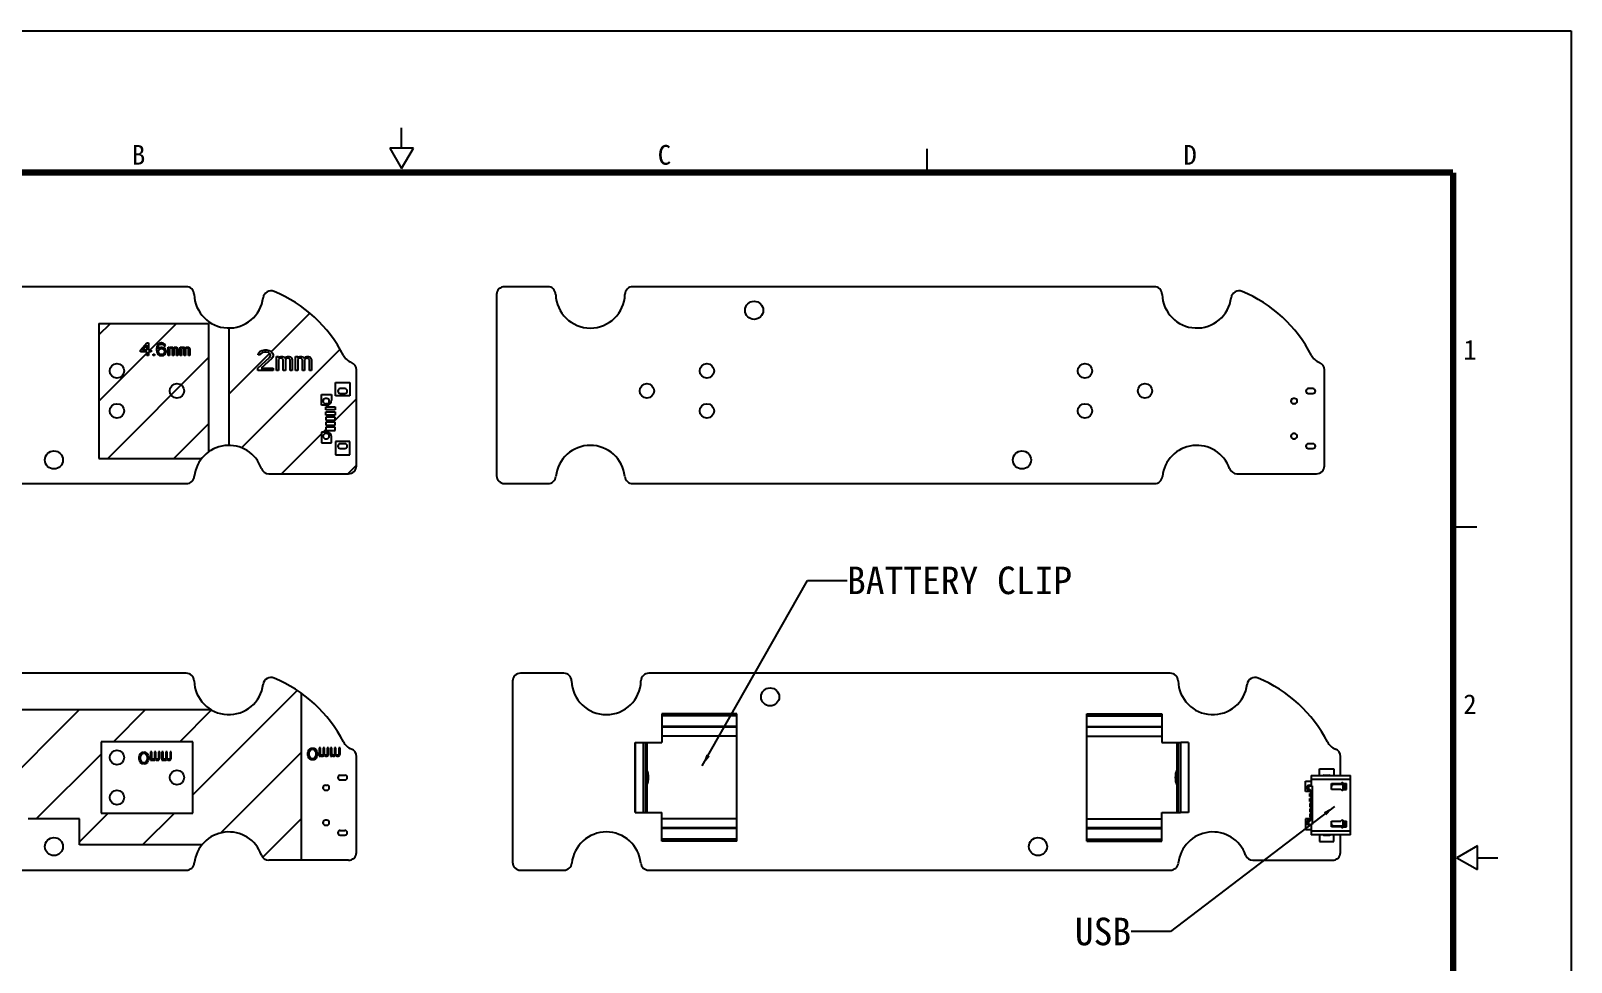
# Model space of a CAD drawing. Header units: millimetres. Extents: x 0 to 297, y 0 to 210.
# Drawn here: x 101.4 to 297, y 91.7 to 210 of the extents above; entities that cross this region are included whole.
import ezdxf

# ---------------------------------------------------------------- set-up
doc = ezdxf.new("R2010")
doc.units = ezdxf.units.MM
doc.header["$LTSCALE"] = 16.335
doc.layers.get('0').update_dxf_attribs({"linetype": 'CONTINUOUS'})
doc.dimstyles.get("Standard").update_dxf_attribs({"dimtxt": 3.5, "dimasz": 1.5, "dimexe": 1, "dimexo": 1, "dimtad": 1, "dimdsep": 46, "dimtxsty": 'STANDARD', "dimblk": '_FILLED', "dimblk1": '_FILLED', "dimblk2": '_FILLED', "dimcen": 0.09, "dimadec": 0, "dimazin": 0, "dimtol": 1, "dimtp": 0.01, "dimtm": 0.01, "dimtfac": 1, "dimtofl": 0, "dimtmove": 0, "dimatfit": 3, "dimldrblk": '_FILLED', "dimfxl": 1, "dimtolj": 1, "dimarcsym": 0})

# ---------------------------------------------------------------- blocks, each defined once
blk = doc.blocks.new('_FILLED')
at = {"color": 0, "linetype": 'ByBlock'}
blk.add_solid([(0, 0), (-1, 0.17), (-1, -0.17)], dxfattribs=at)

msp = doc.modelspace()

# ---------------------------------------------------------------- linework, layer by layer
at = {"color": 9, "linetype": 'Continuous'}
for p, q in [((0, 210), (297, 210)), ((297, 210), (297, 0))]:
    msp.add_line(p, q, dxfattribs=at)
at = {"color": 7, "linetype": 'Continuous'}
for p, q in [((148.5, 195.1), (148.5, 197.7)), ((147, 195.1), (148.5, 192.5)), ((150, 195.1), (147, 195.1)), ((148.5, 192.5), (150, 195.1)), ((215.25, 192), (215.25, 195)), ((121.17, 177.51), (54.97, 177.51)), ((160.57, 176.51), (160.57, 153.51)), ((167.07, 177.51), (161.57, 177.51)), ((244.07, 177.51), (177.87, 177.51)), ((131.97, 169.25), (136.85, 174.14)), ((110.09, 171.39), (111.55, 172.85)), ((110.09, 172.85), (124, 172.85)), ((110.09, 172.85), (110.09, 155.7)), ((116.54, 169.44), (119.95, 172.85)), ((124, 172.85), (124, 156.52)), ((126.57, 172.26), (126.57, 157.36)), ((115.38, 169.44), (116.18, 170.36)), ((116.18, 170.36), (116.38, 170.36)), ((116.38, 170.36), (116.38, 169.44)), ((117.61, 170.22), (117.51, 170.09)), ((117.78, 170.33), (117.61, 170.22)), ((117.71, 170.09), (117.81, 170.16)), ((117.95, 170.36), (117.78, 170.33)), ((117.81, 170.16), (117.91, 170.19)), ((117.91, 170.19), (118.11, 170.19)), ((118.08, 170.36), (117.95, 170.36)), ((118.25, 170.33), (118.08, 170.36)), ((118.11, 170.19), (118.21, 170.16)), ((118.21, 170.16), (118.31, 170.09)), ((118.41, 170.22), (118.25, 170.33)), ((118.51, 170.09), (118.41, 170.22)), ((110.09, 162.99), (116.18, 169.08)), ((111.2, 155.7), (124, 168.5)), ((115.38, 169.24), (115.38, 169.44)), ((116.18, 169.24), (115.38, 169.24)), ((115.61, 169.44), (116.18, 170.09)), ((116.18, 169.44), (115.61, 169.44)), ((116.18, 170.09), (116.18, 169.44)), ((116.18, 168.76), (116.18, 169.24)), ((116.38, 168.76), (116.18, 168.76)), ((116.38, 169.44), (116.71, 169.44)), ((116.71, 169.24), (116.38, 169.24)), ((116.38, 169.24), (116.38, 168.76)), ((116.71, 169.44), (116.71, 169.24)), ((116.98, 168.93), (117.15, 168.93)), ((116.98, 168.76), (116.98, 168.93)), ((117.15, 168.76), (116.98, 168.76)), ((117.15, 168.93), (117.15, 168.76)), ((117.45, 169.92), (117.41, 169.68)), ((117.41, 169.68), (117.41, 169.44)), ((117.41, 169.44), (117.45, 169.2)), ((117.51, 170.09), (117.45, 169.92)), ((117.45, 169.2), (117.51, 169.03)), ((117.51, 169.03), (117.61, 168.9)), ((117.58, 169.68), (117.61, 169.88)), ((117.78, 169.75), (117.58, 169.61)), ((117.58, 169.61), (117.58, 169.68)), ((117.61, 169.88), (117.65, 169.99)), ((117.65, 169.44), (117.61, 169.34)), ((117.61, 169.34), (117.61, 169.24)), ((117.61, 169.24), (117.65, 169.13)), ((117.61, 168.9), (117.78, 168.79)), ((117.65, 169.99), (117.71, 170.09)), ((117.71, 169.51), (117.65, 169.44)), ((117.65, 169.13), (117.71, 169.03)), ((117.81, 169.58), (117.71, 169.51)), ((117.71, 169.03), (117.81, 168.96)), ((117.95, 169.78), (117.78, 169.75)), ((117.78, 168.79), (117.95, 168.76)), ((117.91, 169.61), (117.81, 169.58)), ((117.81, 168.96), (117.91, 168.93)), ((118.15, 169.61), (117.91, 169.61)), ((117.91, 168.93), (118.15, 168.93)), ((118.11, 169.78), (117.95, 169.78)), ((117.95, 168.76), (118.11, 168.76)), ((118.28, 169.75), (118.11, 169.78)), ((118.11, 168.76), (118.28, 168.79)), ((118.25, 169.58), (118.15, 169.61)), ((118.15, 168.93), (118.25, 168.96)), ((118.35, 169.51), (118.25, 169.58)), ((118.25, 168.96), (118.35, 169.03)), ((118.45, 169.64), (118.28, 169.75)), ((118.28, 168.79), (118.45, 168.9)), ((118.31, 170.09), (118.38, 169.99)), ((118.41, 169.44), (118.35, 169.51)), ((118.35, 169.03), (118.41, 169.13)), ((118.38, 169.99), (118.55, 169.99)), ((118.45, 169.34), (118.41, 169.44)), ((118.41, 169.13), (118.45, 169.24)), ((118.55, 169.54), (118.45, 169.64)), ((118.45, 169.24), (118.45, 169.34)), ((118.45, 168.9), (118.55, 169.03)), ((118.55, 169.99), (118.51, 170.09)), ((118.61, 169.37), (118.55, 169.54)), ((118.55, 169.03), (118.61, 169.2)), ((118.61, 169.2), (118.61, 169.37)), ((118.88, 169.85), (119.05, 169.85)), ((118.88, 168.76), (118.88, 169.85)), ((119.05, 168.76), (118.88, 168.76)), ((119.05, 169.85), (119.05, 169.75)), ((119.05, 169.75), (119.11, 169.81)), ((119.11, 169.68), (119.05, 169.61)), ((119.05, 169.61), (119.05, 168.76)), ((119.11, 169.81), (119.21, 169.85)), ((119.21, 169.71), (119.11, 169.68)), ((119.21, 169.85), (119.35, 169.85)), ((119.28, 169.71), (119.21, 169.71)), ((119.35, 169.68), (119.28, 169.71)), ((119.35, 169.85), (119.45, 169.81)), ((119.38, 169.64), (119.35, 169.68)), ((119.41, 169.58), (119.38, 169.64)), ((119.41, 168.76), (119.41, 169.58)), ((119.58, 168.76), (119.41, 168.76)), ((119.45, 169.81), (119.55, 169.71)), ((119.55, 169.71), (119.65, 169.81)), ((119.61, 169.64), (119.58, 169.58)), ((119.58, 169.58), (119.58, 168.76)), ((119.65, 169.68), (119.61, 169.64)), ((119.65, 169.81), (119.75, 169.85)), ((119.71, 169.71), (119.65, 169.68)), ((119.81, 169.71), (119.71, 169.71)), ((119.75, 169.85), (119.88, 169.85)), ((119.88, 169.68), (119.81, 169.71)), ((119.88, 169.85), (119.98, 169.81)), ((119.91, 169.64), (119.88, 169.68)), ((119.95, 169.58), (119.91, 169.64)), ((119.95, 168.76), (119.95, 169.58)), ((120.11, 168.76), (119.95, 168.76)), ((119.98, 169.81), (120.05, 169.75)), ((120.05, 169.75), (120.11, 169.58)), ((120.11, 169.58), (120.11, 168.76)), ((120.38, 169.85), (120.55, 169.85)), ((120.38, 168.76), (120.38, 169.85)), ((120.55, 168.76), (120.38, 168.76)), ((120.55, 169.85), (120.55, 169.75)), ((120.55, 169.75), (120.61, 169.81)), ((120.61, 169.68), (120.55, 169.61)), ((120.55, 169.61), (120.55, 168.76)), ((120.61, 169.81), (120.71, 169.85)), ((120.71, 169.71), (120.61, 169.68)), ((120.71, 169.85), (120.85, 169.85)), ((120.78, 169.71), (120.71, 169.71)), ((120.85, 169.68), (120.78, 169.71)), ((120.85, 169.85), (120.95, 169.81)), ((120.88, 169.64), (120.85, 169.68)), ((120.91, 169.58), (120.88, 169.64)), ((120.91, 168.76), (120.91, 169.58)), ((121.08, 168.76), (120.91, 168.76)), ((120.95, 169.81), (121.05, 169.71)), ((121.05, 169.71), (121.15, 169.81)), ((121.11, 169.64), (121.08, 169.58)), ((121.08, 169.58), (121.08, 168.76)), ((121.15, 169.68), (121.11, 169.64)), ((121.15, 169.81), (121.25, 169.85)), ((121.21, 169.71), (121.15, 169.68)), ((121.31, 169.71), (121.21, 169.71)), ((121.25, 169.85), (121.38, 169.85)), ((121.38, 169.68), (121.31, 169.71)), ((121.38, 169.85), (121.48, 169.81)), ((121.41, 169.64), (121.38, 169.68)), ((121.45, 169.58), (121.41, 169.64)), ((121.45, 168.76), (121.45, 169.58)), ((121.61, 168.76), (121.45, 168.76)), ((121.48, 169.81), (121.55, 169.75)), ((121.55, 169.75), (121.61, 169.58)), ((121.61, 169.58), (121.61, 168.76)), ((126.57, 163.86), (131.75, 169.03)), ((128.17, 157.06), (140.69, 169.57)), ((130.24, 167.15), (131.76, 168.53)), ((130.3, 168.86), (130.35, 169.08)), ((130.57, 168.86), (130.3, 168.86)), ((130.35, 169.08), (130.57, 169.31)), ((130.57, 169.31), (130.78, 169.42)), ((130.68, 169.03), (130.57, 168.86)), ((130.84, 169.14), (130.68, 169.03)), ((132.03, 168.37), (130.68, 167.15)), ((130.78, 169.42), (131.16, 169.47)), ((131.11, 169.19), (130.84, 169.14)), ((131.33, 169.19), (131.11, 169.19)), ((131.16, 169.47), (131.38, 169.47)), ((131.6, 169.14), (131.33, 169.19)), ((131.38, 169.47), (131.7, 169.42)), ((131.76, 169.03), (131.6, 169.14)), ((131.7, 169.42), (131.92, 169.31)), ((131.87, 168.86), (131.76, 169.03)), ((131.76, 168.53), (131.87, 168.75)), ((131.87, 168.75), (131.87, 168.86)), ((131.92, 169.31), (132.14, 169.08)), ((132.14, 168.53), (132.03, 168.37)), ((132.14, 169.08), (132.19, 168.86)), ((132.19, 168.75), (132.14, 168.53)), ((132.19, 168.86), (132.19, 168.75)), ((132.63, 168.64), (132.9, 168.64)), ((132.63, 166.87), (132.63, 168.64)), ((132.9, 168.64), (132.9, 168.48)), ((132.9, 168.48), (133, 168.59)), ((133, 168.37), (132.9, 168.25)), ((132.9, 168.25), (132.9, 166.87)), ((133, 168.59), (133.17, 168.64)), ((133.17, 168.42), (133, 168.37)), ((133.17, 168.64), (133.38, 168.64)), ((133.28, 168.42), (133.17, 168.42)), ((133.38, 168.37), (133.28, 168.42)), ((133.38, 168.64), (133.55, 168.59)), ((133.44, 168.31), (133.38, 168.37)), ((133.49, 168.2), (133.44, 168.31)), ((133.49, 166.87), (133.49, 168.2)), ((133.55, 168.59), (133.71, 168.42)), ((133.71, 168.42), (133.87, 168.59)), ((133.82, 168.31), (133.76, 168.2)), ((133.76, 168.2), (133.76, 166.87)), ((133.87, 168.37), (133.82, 168.31)), ((133.87, 168.59), (134.03, 168.64)), ((133.98, 168.42), (133.87, 168.37)), ((134.14, 168.42), (133.98, 168.42)), ((134.03, 168.64), (134.25, 168.64)), ((134.25, 168.37), (134.14, 168.42)), ((134.25, 168.64), (134.41, 168.59)), ((134.3, 168.31), (134.25, 168.37)), ((134.36, 168.2), (134.3, 168.31)), ((134.36, 166.87), (134.36, 168.2)), ((134.41, 168.59), (134.52, 168.48)), ((134.52, 168.48), (134.63, 168.2)), ((134.63, 168.2), (134.63, 166.87)), ((135.06, 168.64), (135.33, 168.64)), ((135.06, 166.87), (135.06, 168.64)), ((135.33, 168.64), (135.33, 168.48)), ((135.33, 168.48), (135.44, 168.59)), ((135.44, 168.37), (135.33, 168.25)), ((135.33, 168.25), (135.33, 166.87)), ((135.44, 168.59), (135.6, 168.64)), ((135.6, 168.42), (135.44, 168.37)), ((135.6, 168.64), (135.82, 168.64)), ((135.71, 168.42), (135.6, 168.42)), ((135.82, 168.37), (135.71, 168.42)), ((135.82, 168.64), (135.98, 168.59)), ((135.88, 168.31), (135.82, 168.37)), ((135.93, 168.2), (135.88, 168.31)), ((135.93, 166.87), (135.93, 168.2)), ((135.98, 168.59), (136.15, 168.42)), ((136.15, 168.42), (136.31, 168.59)), ((136.25, 168.31), (136.2, 168.2)), ((136.2, 168.2), (136.2, 166.87)), ((136.31, 168.37), (136.25, 168.31)), ((136.31, 168.59), (136.47, 168.64)), ((136.42, 168.42), (136.31, 168.37)), ((136.58, 168.42), (136.42, 168.42)), ((136.47, 168.64), (136.69, 168.64)), ((136.69, 168.37), (136.58, 168.42)), ((136.69, 168.64), (136.85, 168.59)), ((136.74, 168.31), (136.69, 168.37)), ((136.8, 168.2), (136.74, 168.31)), ((136.8, 166.87), (136.8, 168.2)), ((136.85, 168.59), (136.96, 168.48)), ((136.96, 168.48), (137.07, 168.2)), ((137.07, 168.2), (137.07, 166.87)), ((130.24, 166.87), (130.24, 167.15)), ((132.19, 166.87), (130.24, 166.87)), ((130.68, 167.15), (132.19, 167.15)), ((132.19, 167.15), (132.19, 166.87)), ((132.9, 166.87), (132.63, 166.87)), ((133.76, 166.87), (133.49, 166.87)), ((134.63, 166.87), (134.36, 166.87)), ((135.33, 166.87), (135.06, 166.87)), ((136.2, 166.87), (135.93, 166.87)), ((137.07, 166.87), (136.8, 166.87)), ((142.77, 154.76), (142.77, 166.95)), ((265.67, 154.76), (265.67, 166.95)), ((140.12, 165.36), (141.92, 165.36)), ((140.12, 163.66), (140.12, 165.36)), ((141.32, 164.56), (140.72, 164.56)), ((141.92, 165.36), (141.92, 163.66)), ((264.22, 164.56), (263.62, 164.56)), ((138.32, 163.83), (139.62, 163.83)), ((138.32, 162.48), (138.32, 163.83)), ((139.02, 162.48), (138.32, 162.48)), ((139, 163.31), (138.85, 163.31)), ((138.85, 162.66), (139, 162.66)), ((139.62, 163.83), (139.62, 163.08)), ((139.82, 160.31), (142.77, 163.25)), ((141.92, 163.66), (140.12, 163.66)), ((140.72, 163.96), (141.32, 163.96)), ((261.89, 163.31), (261.74, 163.31)), ((261.74, 162.66), (261.89, 162.66)), ((263.62, 163.96), (264.22, 163.96)), ((138.87, 162.26), (140.07, 162.26)), ((138.87, 161.86), (138.87, 162.26)), ((140.07, 161.86), (138.87, 161.86)), ((138.87, 161.61), (140.07, 161.61)), ((138.87, 161.21), (138.87, 161.61)), ((140.07, 161.21), (138.87, 161.21)), ((140.07, 160.96), (138.87, 160.96)), ((138.87, 160.96), (138.87, 160.56)), ((138.87, 160.56), (140.07, 160.56)), ((140.07, 162.26), (140.07, 161.86)), ((140.07, 161.61), (140.07, 161.21)), ((140.07, 160.56), (140.07, 160.96)), ((119.6, 155.7), (124, 160.1)), ((133.27, 153.76), (138.32, 158.81)), ((139.02, 159.03), (138.32, 159.03)), ((138.32, 159.03), (138.32, 157.68)), ((138.55, 159.03), (138.87, 159.36)), ((139, 158.86), (138.85, 158.86)), ((140.07, 160.31), (138.87, 160.31)), ((138.87, 160.31), (138.87, 159.91)), ((138.87, 159.91), (140.07, 159.91)), ((140.07, 159.66), (138.87, 159.66)), ((138.87, 159.66), (138.87, 159.26)), ((138.87, 159.26), (140.07, 159.26)), ((139.17, 159.66), (139.42, 159.91)), ((139.62, 157.68), (139.62, 158.43)), ((140.07, 159.91), (140.07, 160.31)), ((140.07, 159.26), (140.07, 159.66)), ((261.89, 158.86), (261.74, 158.86)), ((138.32, 157.68), (139.62, 157.68)), ((138.85, 158.21), (139, 158.21)), ((141.92, 157.86), (140.12, 157.86)), ((140.12, 157.86), (140.12, 156.16)), ((141.32, 157.56), (140.72, 157.56)), ((140.72, 156.96), (141.32, 156.96)), ((141.92, 156.16), (141.92, 157.86)), ((261.74, 158.21), (261.89, 158.21)), ((264.22, 157.56), (263.62, 157.56)), ((263.62, 156.96), (264.22, 156.96)), ((110.09, 155.7), (123.13, 155.7)), ((140.12, 156.16), (141.92, 156.16)), ((141.67, 153.76), (142.77, 154.85)), ((131.66, 153.76), (141.77, 153.76)), ((254.56, 153.76), (264.67, 153.76)), ((54.94, 152.51), (121.2, 152.51)), ((161.57, 152.51), (167.1, 152.51)), ((177.84, 152.51), (244.1, 152.51)), ((282, 147), (285, 147)), ((121.17, 128.42), (54.97, 128.42)), ((162.6, 127.42), (162.6, 104.42)), ((169.1, 128.42), (163.6, 128.42)), ((246.1, 128.42), (179.9, 128.42)), ((121.99, 112.97), (135.26, 126.24)), ((135.77, 125.89), (135.77, 104.67)), ((124.37, 123.76), (73.62, 123.76)), ((90.43, 106.62), (107.57, 123.76)), ((111.94, 119.73), (115.97, 123.76)), ((120.34, 119.73), (124.37, 123.76)), ((181.56, 123.26), (181.56, 119.63)), ((191.08, 123.26), (181.56, 123.26)), ((191.08, 107.11), (191.08, 123.26)), ((235.52, 123.26), (245.04, 123.26)), ((235.52, 107.11), (235.52, 123.26)), ((245.04, 123.26), (245.04, 119.63)), ((191.08, 123), (181.56, 123)), ((191.08, 121.66), (181.56, 121.66)), ((191.08, 121.57), (181.56, 121.57)), ((235.52, 123), (245.04, 123)), ((235.52, 121.66), (245.04, 121.66)), ((245.04, 121.57), (235.52, 121.57)), ((121.99, 119.73), (110.37, 119.73)), ((110.37, 119.73), (110.37, 110.65)), ((121.99, 110.65), (121.99, 119.73)), ((178.17, 110.74), (178.17, 119.63)), ((178.17, 119.63), (178.17, 110.74)), ((178.17, 119.63), (179.17, 119.63)), ((179.18, 119.63), (179.18, 110.74)), ((179.18, 119.63), (181.56, 119.63)), ((179.48, 119.63), (179.48, 110.74)), ((179.65, 119.63), (179.65, 110.74)), ((191.08, 120.45), (181.56, 120.45)), ((235.52, 120.45), (245.04, 120.45)), ((245.04, 119.63), (247.41, 119.63)), ((246.94, 119.63), (246.94, 110.74)), ((247.11, 119.63), (247.11, 110.74)), ((247.41, 119.63), (247.41, 110.74)), ((248.42, 119.63), (247.42, 119.63)), ((248.42, 119.63), (248.42, 110.74)), ((248.42, 119.63), (248.42, 110.74)), ((102.13, 109.92), (110.37, 118.15)), ((115.2, 117.8), (115.23, 117.96)), ((115.2, 117.5), (115.2, 117.8)), ((115.23, 117.34), (115.2, 117.5)), ((115.23, 117.96), (115.26, 118.06)), ((115.26, 118.06), (115.33, 118.19)), ((115.33, 118.19), (115.43, 118.29)), ((115.36, 117.77), (115.39, 117.96)), ((115.36, 117.54), (115.36, 117.77)), ((115.39, 117.34), (115.36, 117.54)), ((115.39, 117.96), (115.52, 118.16)), ((115.43, 118.29), (115.59, 118.39)), ((115.52, 118.16), (115.62, 118.23)), ((115.59, 118.39), (115.78, 118.43)), ((115.62, 118.23), (115.78, 118.26)), ((115.78, 118.43), (115.98, 118.39)), ((115.78, 118.26), (115.94, 118.23)), ((115.94, 118.23), (116.04, 118.16)), ((115.98, 118.39), (116.14, 118.29)), ((116.04, 118.16), (116.17, 117.96)), ((116.14, 118.29), (116.23, 118.19)), ((116.17, 117.96), (116.2, 117.77)), ((116.2, 117.54), (116.17, 117.34)), ((116.2, 117.77), (116.2, 117.54)), ((116.23, 118.19), (116.3, 118.06)), ((116.3, 118.06), (116.33, 117.96)), ((116.33, 117.96), (116.36, 117.8)), ((116.36, 117.5), (116.33, 117.34)), ((116.36, 117.8), (116.36, 117.5)), ((116.78, 118.43), (116.62, 118.43)), ((116.62, 118.43), (116.62, 117.37)), ((116.62, 117.37), (116.78, 117.37)), ((116.78, 117.6), (116.78, 118.43)), ((116.85, 117.54), (116.78, 117.6)), ((116.78, 117.47), (116.85, 117.4)), ((116.78, 117.37), (116.78, 117.47)), ((116.94, 117.5), (116.85, 117.54)), ((116.85, 117.4), (116.94, 117.37)), ((117.01, 117.5), (116.94, 117.5)), ((116.94, 117.37), (117.07, 117.37)), ((117.07, 117.54), (117.01, 117.5)), ((117.11, 117.57), (117.07, 117.54)), ((117.07, 117.37), (117.17, 117.4)), ((117.14, 117.63), (117.11, 117.57)), ((117.3, 118.43), (117.14, 118.43)), ((117.14, 118.43), (117.14, 117.63)), ((117.17, 117.4), (117.27, 117.5)), ((117.27, 117.5), (117.36, 117.4)), ((117.3, 117.63), (117.3, 118.43)), ((117.33, 117.57), (117.3, 117.63)), ((117.36, 117.54), (117.33, 117.57)), ((117.43, 117.5), (117.36, 117.54)), ((117.36, 117.4), (117.46, 117.37)), ((117.53, 117.5), (117.43, 117.5)), ((117.46, 117.37), (117.59, 117.37)), ((117.59, 117.54), (117.53, 117.5)), ((117.62, 117.57), (117.59, 117.54)), ((117.59, 117.37), (117.69, 117.4)), ((117.65, 117.63), (117.62, 117.57)), ((117.82, 118.43), (117.65, 118.43)), ((117.65, 118.43), (117.65, 117.63)), ((117.69, 117.4), (117.75, 117.47)), ((117.75, 117.47), (117.82, 117.63)), ((117.82, 117.63), (117.82, 118.43)), ((118.24, 118.43), (118.07, 118.43)), ((118.07, 118.43), (118.07, 117.37)), ((118.07, 117.37), (118.24, 117.37)), ((118.24, 117.6), (118.24, 118.43)), ((118.3, 117.54), (118.24, 117.6)), ((118.24, 117.37), (118.24, 117.47)), ((118.24, 117.47), (118.3, 117.4)), ((118.4, 117.5), (118.3, 117.54)), ((118.3, 117.4), (118.4, 117.37)), ((118.46, 117.5), (118.4, 117.5)), ((118.4, 117.37), (118.53, 117.37)), ((118.53, 117.54), (118.46, 117.5)), ((118.56, 117.57), (118.53, 117.54)), ((118.53, 117.37), (118.62, 117.4)), ((118.59, 117.63), (118.56, 117.57)), ((118.75, 118.43), (118.59, 118.43)), ((118.59, 118.43), (118.59, 117.63)), ((118.62, 117.4), (118.72, 117.5)), ((118.72, 117.5), (118.82, 117.4)), ((118.75, 117.63), (118.75, 118.43)), ((118.78, 117.57), (118.75, 117.63)), ((118.82, 117.54), (118.78, 117.57)), ((118.88, 117.5), (118.82, 117.54)), ((118.82, 117.4), (118.91, 117.37)), ((118.98, 117.5), (118.88, 117.5)), ((118.91, 117.37), (119.04, 117.37)), ((119.04, 117.54), (118.98, 117.5)), ((119.08, 117.57), (119.04, 117.54)), ((119.04, 117.37), (119.14, 117.4)), ((119.11, 117.63), (119.08, 117.57)), ((119.27, 118.43), (119.11, 118.43)), ((119.11, 118.43), (119.11, 117.63)), ((119.14, 117.4), (119.2, 117.47)), ((119.2, 117.47), (119.27, 117.63)), ((119.27, 117.63), (119.27, 118.43)), ((125.57, 108.15), (135.77, 118.35)), ((136.62, 118.33), (136.65, 118.49)), ((136.62, 118.03), (136.62, 118.33)), ((136.65, 117.87), (136.62, 118.03)), ((136.65, 118.49), (136.68, 118.59)), ((136.68, 117.77), (136.65, 117.87)), ((136.68, 118.59), (136.75, 118.72)), ((136.75, 117.64), (136.68, 117.77)), ((136.75, 118.72), (136.85, 118.82)), ((136.85, 117.54), (136.75, 117.64)), ((136.78, 118.3), (136.81, 118.49)), ((136.78, 118.07), (136.78, 118.3)), ((136.81, 117.87), (136.78, 118.07)), ((136.81, 118.49), (136.94, 118.69)), ((136.94, 117.67), (136.81, 117.87)), ((136.85, 118.82), (137.01, 118.92)), ((137.01, 117.44), (136.85, 117.54)), ((136.94, 118.69), (137.04, 118.76)), ((137.04, 117.6), (136.94, 117.67)), ((137.01, 118.92), (137.2, 118.96)), ((137.2, 117.41), (137.01, 117.44)), ((137.04, 118.76), (137.2, 118.79)), ((137.2, 117.57), (137.04, 117.6)), ((137.2, 118.96), (137.4, 118.92)), ((137.2, 118.79), (137.36, 118.76)), ((137.36, 117.6), (137.2, 117.57)), ((137.4, 117.44), (137.2, 117.41)), ((137.36, 118.76), (137.46, 118.69)), ((137.46, 117.67), (137.36, 117.6)), ((137.4, 118.92), (137.56, 118.82)), ((137.56, 117.54), (137.4, 117.44)), ((137.46, 118.69), (137.59, 118.49)), ((137.59, 117.87), (137.46, 117.67)), ((137.56, 118.82), (137.65, 118.72)), ((137.65, 117.64), (137.56, 117.54)), ((137.59, 118.49), (137.62, 118.3)), ((137.62, 118.07), (137.59, 117.87)), ((137.62, 118.3), (137.62, 118.07)), ((137.65, 118.72), (137.72, 118.59)), ((137.72, 117.77), (137.65, 117.64)), ((137.72, 118.59), (137.75, 118.49)), ((137.75, 117.87), (137.72, 117.77)), ((137.75, 118.49), (137.78, 118.33)), ((137.78, 118.03), (137.75, 117.87)), ((137.78, 118.33), (137.78, 118.03)), ((138.2, 118.96), (138.04, 118.96)), ((138.04, 118.96), (138.04, 117.9)), ((138.04, 117.9), (138.2, 117.9)), ((138.2, 118.13), (138.2, 118.96)), ((138.27, 118.07), (138.2, 118.13)), ((138.2, 118), (138.27, 117.93)), ((138.2, 117.9), (138.2, 118)), ((138.36, 118.03), (138.27, 118.07)), ((138.27, 117.93), (138.36, 117.9)), ((138.43, 118.03), (138.36, 118.03)), ((138.36, 117.9), (138.49, 117.9)), ((138.49, 118.07), (138.43, 118.03)), ((138.53, 118.1), (138.49, 118.07)), ((138.49, 117.9), (138.59, 117.93)), ((138.56, 118.16), (138.53, 118.1)), ((138.72, 118.96), (138.56, 118.96)), ((138.56, 118.96), (138.56, 118.16)), ((138.59, 117.93), (138.69, 118.03)), ((138.69, 118.03), (138.78, 117.93)), ((138.72, 118.16), (138.72, 118.96)), ((138.75, 118.1), (138.72, 118.16)), ((138.78, 118.07), (138.75, 118.1)), ((138.85, 118.03), (138.78, 118.07)), ((138.78, 117.93), (138.88, 117.9)), ((138.95, 118.03), (138.85, 118.03)), ((138.88, 117.9), (139.01, 117.9)), ((139.01, 118.07), (138.95, 118.03)), ((139.04, 118.1), (139.01, 118.07)), ((139.01, 117.9), (139.11, 117.93)), ((139.07, 118.16), (139.04, 118.1)), ((139.24, 118.96), (139.07, 118.96)), ((139.07, 118.96), (139.07, 118.16)), ((139.11, 117.93), (139.17, 118)), ((139.17, 118), (139.24, 118.16)), ((139.24, 118.16), (139.24, 118.96)), ((139.66, 118.96), (139.49, 118.96)), ((139.49, 118.96), (139.49, 117.9)), ((139.49, 117.9), (139.66, 117.9)), ((139.66, 118.13), (139.66, 118.96)), ((139.72, 118.07), (139.66, 118.13)), ((139.66, 118), (139.72, 117.93)), ((139.66, 117.9), (139.66, 118)), ((139.82, 118.03), (139.72, 118.07)), ((139.72, 117.93), (139.82, 117.9)), ((139.88, 118.03), (139.82, 118.03)), ((139.82, 117.9), (139.95, 117.9)), ((139.95, 118.07), (139.88, 118.03)), ((139.98, 118.1), (139.95, 118.07)), ((139.95, 117.9), (140.04, 117.93)), ((140.01, 118.16), (139.98, 118.1)), ((140.17, 118.96), (140.01, 118.96)), ((140.01, 118.96), (140.01, 118.16)), ((140.04, 117.93), (140.14, 118.03)), ((140.14, 118.03), (140.24, 117.93)), ((140.17, 118.16), (140.17, 118.96)), ((140.2, 118.1), (140.17, 118.16)), ((140.24, 118.07), (140.2, 118.1)), ((140.3, 118.03), (140.24, 118.07)), ((140.24, 117.93), (140.33, 117.9)), ((140.4, 118.03), (140.3, 118.03)), ((140.33, 117.9), (140.46, 117.9)), ((140.46, 118.07), (140.4, 118.03)), ((140.5, 118.1), (140.46, 118.07)), ((140.46, 117.9), (140.56, 117.93)), ((140.53, 118.16), (140.5, 118.1)), ((140.69, 118.96), (140.53, 118.96)), ((140.53, 118.96), (140.53, 118.16)), ((140.56, 117.93), (140.62, 118)), ((140.62, 118), (140.69, 118.16)), ((140.69, 118.16), (140.69, 118.96)), ((142.77, 105.67), (142.77, 117.86)), ((267.7, 115.43), (267.7, 117.86)), ((115.26, 117.24), (115.23, 117.34)), ((115.33, 117.11), (115.26, 117.24)), ((115.43, 117.01), (115.33, 117.11)), ((115.52, 117.14), (115.39, 117.34)), ((115.59, 116.91), (115.43, 117.01)), ((115.62, 117.07), (115.52, 117.14)), ((115.78, 116.88), (115.59, 116.91)), ((115.78, 117.04), (115.62, 117.07)), ((115.94, 117.07), (115.78, 117.04)), ((115.98, 116.91), (115.78, 116.88)), ((116.04, 117.14), (115.94, 117.07)), ((116.14, 117.01), (115.98, 116.91)), ((116.17, 117.34), (116.04, 117.14)), ((116.23, 117.11), (116.14, 117.01)), ((116.3, 117.24), (116.23, 117.11)), ((116.33, 117.34), (116.3, 117.24)), ((140.72, 115.47), (141.32, 115.47)), ((264, 115.43), (269, 115.43)), ((264, 115.43), (264, 114.12)), ((265.05, 116.27), (266.85, 116.27)), ((265.05, 115.43), (265.05, 116.27)), ((265.65, 115.47), (266.25, 115.47)), ((266.85, 116.27), (266.85, 115.43)), ((269, 107.91), (269, 115.43)), ((138.85, 114.22), (139, 114.22)), ((138.85, 113.57), (139, 113.57)), ((140.72, 114.87), (141.32, 114.87)), ((263.25, 114.74), (264, 114.74)), ((263.25, 113.39), (263.25, 114.74)), ((263.69, 114.12), (264.13, 114.12)), ((263.69, 113.67), (263.69, 114.12)), ((263.69, 113.67), (263.88, 113.67)), ((263.77, 114.22), (263.92, 114.22)), ((263.77, 113.57), (263.9, 113.57)), ((269, 114.93), (264, 114.93)), ((264.13, 114.12), (264.13, 109.22)), ((266.55, 114.41), (267.75, 114.41)), ((266.55, 113.67), (266.55, 114.41)), ((266.55, 114.17), (266.7, 114.17)), ((267.75, 113.67), (266.55, 113.67)), ((266.7, 114.17), (266.7, 114.41)), ((268.05, 114.28), (266.7, 114.28)), ((267.9, 114.5), (267.75, 114.41)), ((267.75, 113.67), (267.9, 113.58)), ((267.77, 114.42), (268.05, 114.42)), ((268.05, 114.41), (268.46, 114.41)), ((268.05, 113.67), (268.05, 114.41)), ((268.05, 113.67), (268.46, 113.67)), ((268.18, 113.67), (268.18, 114.41)), ((268.35, 113.67), (268.35, 114.41)), ((268.46, 113.67), (268.46, 114.41)), ((263.93, 113.39), (263.25, 113.39)), ((263.8, 113.17), (263.97, 113.17)), ((263.8, 112.77), (263.8, 113.17)), ((264.01, 112.77), (263.8, 112.77)), ((263.8, 112.52), (264.02, 112.52)), ((263.8, 112.12), (263.8, 112.52)), ((264.04, 112.12), (263.8, 112.12)), ((264.05, 111.87), (263.8, 111.87)), ((263.8, 111.87), (263.8, 111.47)), ((263.97, 113.09), (263.95, 113.09)), ((263.95, 112.84), (263.95, 113.09)), ((264, 112.84), (263.95, 112.84)), ((264.03, 112.44), (263.95, 112.44)), ((263.95, 112.19), (263.95, 112.44)), ((264.04, 112.19), (263.95, 112.19)), ((264.05, 111.79), (263.95, 111.79)), ((263.95, 111.54), (263.95, 111.79)), ((264.05, 111.54), (263.95, 111.54)), ((107.62, 109.92), (101.12, 109.92)), ((107.62, 107), (111.26, 110.65)), ((107.62, 106.62), (107.62, 109.92)), ((110.37, 110.65), (121.99, 110.65)), ((115.63, 106.62), (119.66, 110.65)), ((130.87, 105.05), (135.77, 109.95)), ((139, 109.77), (138.85, 109.77)), ((178.17, 110.74), (179.17, 110.74)), ((179.18, 110.74), (181.56, 110.74)), ((181.56, 107.11), (181.56, 110.74)), ((191.08, 109.92), (181.56, 109.92)), ((235.52, 109.92), (245.04, 109.92)), ((245.04, 110.74), (247.41, 110.74)), ((245.04, 107.11), (245.04, 110.74)), ((248.42, 110.74), (247.42, 110.74)), ((263.93, 109.94), (263.25, 109.94)), ((263.25, 109.94), (263.25, 108.59)), ((263.69, 109.67), (263.88, 109.67)), ((263.69, 109.22), (263.69, 109.67)), ((263.77, 109.77), (263.9, 109.77)), ((263.8, 111.47), (264.05, 111.47)), ((264.04, 111.22), (263.8, 111.22)), ((263.8, 111.22), (263.8, 110.82)), ((263.8, 110.82), (264.02, 110.82)), ((264.01, 110.57), (263.8, 110.57)), ((263.8, 110.57), (263.8, 110.17)), ((263.8, 110.17), (263.97, 110.17)), ((264.04, 111.14), (263.95, 111.14)), ((263.95, 110.89), (263.95, 111.14)), ((264.03, 110.89), (263.95, 110.89)), ((264, 110.49), (263.95, 110.49)), ((263.95, 110.24), (263.95, 110.49)), ((263.97, 110.24), (263.95, 110.24)), ((266.55, 109.66), (267.75, 109.66)), ((266.55, 108.92), (266.55, 109.66)), ((267.9, 109.75), (267.75, 109.66)), ((268.05, 109.66), (268.46, 109.66)), ((268.05, 108.92), (268.05, 109.66)), ((268.18, 108.92), (268.18, 109.66)), ((268.35, 108.92), (268.35, 109.66)), ((268.46, 108.92), (268.46, 109.66)), ((138.85, 109.12), (139, 109.12)), ((140.72, 108.47), (141.32, 108.47)), ((140.72, 107.87), (141.32, 107.87)), ((191.08, 108.8), (181.56, 108.8)), ((191.08, 108.71), (181.56, 108.71)), ((245.04, 108.8), (235.52, 108.8)), ((235.52, 108.71), (245.04, 108.71)), ((263.25, 108.59), (264, 108.59)), ((263.69, 109.22), (264.13, 109.22)), ((263.77, 109.12), (263.92, 109.12)), ((264, 109.22), (264, 107.91)), ((264, 108.41), (269, 108.41)), ((269, 107.91), (264, 107.91)), ((265.05, 107.91), (265.05, 107.07)), ((265.65, 107.87), (266.25, 107.87)), ((266.7, 109.17), (266.55, 109.17)), ((267.75, 108.92), (266.55, 108.92)), ((266.7, 108.92), (266.7, 109.17)), ((266.7, 109.05), (268.05, 109.05)), ((266.85, 107.07), (266.85, 107.91)), ((267.7, 105.67), (267.7, 107.91)), ((267.75, 108.92), (267.9, 108.83)), ((268.05, 108.91), (267.77, 108.91)), ((268.05, 108.92), (268.46, 108.92)), ((123.14, 106.62), (107.62, 106.62)), ((191.08, 107.37), (181.56, 107.37)), ((191.08, 107.11), (181.56, 107.11)), ((235.52, 107.37), (245.04, 107.37)), ((235.52, 107.11), (245.04, 107.11)), ((265.05, 107.07), (266.85, 107.07)), ((285.1, 106.5), (282.5, 105)), ((285.1, 103.5), (285.1, 106.5)), ((141.77, 104.67), (131.66, 104.67)), ((256.59, 104.67), (266.7, 104.67)), ((282.5, 105), (285.1, 103.5)), ((285.1, 105), (287.7, 105)), ((54.94, 103.42), (121.2, 103.42)), ((163.6, 103.42), (169.13, 103.42)), ((179.87, 103.42), (246.13, 103.42))]:
    msp.add_line(p, q, dxfattribs=at)
at = {"color": 7, "linetype": 'Continuous', "const_width": 0.8}
for points in [[(15, 192), (282, 192)], [(282, 192), (282, 12)]]:
    msp.add_lwpolyline(points, dxfattribs=at)
at = {"color": 7, "linetype": 'Continuous'}
for centre, radius in [((193.27, 174.51), 1.15), ((112.37, 166.82), 0.915), ((187.27, 166.82), 0.915), ((235.27, 166.82), 0.915), ((119.99, 164.28), 0.915), ((179.65, 164.28), 0.915), ((242.89, 164.28), 0.915), ((112.37, 161.74), 0.915), ((187.27, 161.74), 0.915), ((235.27, 161.74), 0.915), ((104.37, 155.51), 1.15), ((227.27, 155.51), 1.15), ((195.3, 125.42), 1.15), ((112.37, 117.73), 0.915), ((119.99, 115.19), 0.915), ((112.37, 112.65), 0.915), ((104.37, 106.42), 1.15), ((229.3, 106.42), 1.15)]:
    msp.add_circle(centre, radius, dxfattribs=at)
for centre, radius, start, end in [((121.17, 176.51), 1, 1.5935, 90), ((126.57, 176.66), 4.4, 181.5935, 352.8469), ((131.93, 175.98), 1, 67.3353, 172.8469), ((125.57, 160.76), 17.5, 27.2995, 67.3353), ((161.57, 176.51), 1, 90, 180), ((167.07, 176.51), 1, 1.5935, 90), ((172.47, 176.66), 4.4, 181.5935, 358.4065), ((177.87, 176.51), 1, 90, 178.4065), ((244.07, 176.51), 1, 1.5935, 90), ((249.47, 176.66), 4.4, 181.5935, 352.8469), ((254.83, 175.98), 1, 67.3353, 172.8469), ((248.47, 160.76), 17.5, 27.2995, 67.3353), ((142.81, 169.66), 1.9, 207.2995, 248.9663), ((265.71, 169.66), 1.9, 207.2995, 248.9663), ((141.77, 166.95), 1, 0, 68.9663), ((264.67, 166.95), 1, 0, 68.9663), ((140.72, 164.26), 0.3, 90, 270), ((141.32, 164.26), 0.3, 270, 90), ((263.62, 164.26), 0.3, 90, 270), ((264.22, 164.26), 0.3, 270, 90), ((138.85, 162.98), 0.325, 90, 270), ((139, 162.98), 0.325, 270, 90), ((139.02, 163.08), 0.6, 270, 360), ((261.74, 162.98), 0.325, 90, 270), ((261.89, 162.98), 0.325, 270, 90), ((138.85, 158.53), 0.325, 90, 270), ((139, 158.53), 0.325, 270, 90), ((139.02, 158.43), 0.6, 0, 90), ((261.74, 158.53), 0.325, 90, 270), ((261.89, 158.53), 0.325, 270, 90), ((126.57, 152.96), 4.4, 19.4712, 174.1559), ((140.72, 157.26), 0.3, 90, 270), ((141.32, 157.26), 0.3, 270, 90), ((172.47, 152.96), 4.4, 5.8441, 174.1559), ((249.47, 152.96), 4.4, 19.4712, 174.1559), ((263.62, 157.26), 0.3, 90, 270), ((264.22, 157.26), 0.3, 270, 90), ((141.77, 154.76), 1, 270, 360), ((264.67, 154.76), 1, 270, 360), ((121.2, 153.51), 1, 270, 354.1559), ((131.66, 154.76), 1, 199.4712, 270), ((161.57, 153.51), 1, 180, 270), ((167.1, 153.51), 1, 270, 354.1559), ((177.84, 153.51), 1, 185.8441, 270), ((244.1, 153.51), 1, 270, 354.1559), ((254.56, 154.76), 1, 199.4712, 270), ((121.17, 127.42), 1, 1.5935, 90), ((126.57, 127.57), 4.4, 181.5935, 352.8469), ((131.93, 126.89), 1, 67.3353, 172.8469), ((125.57, 111.67), 17.5, 27.2995, 67.3353), ((163.6, 127.42), 1, 90, 180), ((169.1, 127.42), 1, 1.5935, 90), ((174.5, 127.57), 4.4, 181.5935, 358.4065), ((179.9, 127.42), 1, 90, 178.4065), ((246.1, 127.42), 1, 1.5935, 90), ((251.5, 127.57), 4.4, 181.5935, 352.8469), ((256.86, 126.89), 1, 67.3353, 172.8469), ((250.5, 111.67), 17.5, 27.2995, 67.3353), ((142.81, 120.57), 1.9, 207.2995, 248.9663), ((267.74, 120.57), 1.9, 207.2995, 248.9663), ((141.77, 117.86), 1, 0, 68.9663), ((266.7, 117.86), 1, 0, 68.9663), ((140.72, 115.17), 0.3, 90, 270), ((141.32, 115.17), 0.3, 270, 90), ((177.49, 115.19), 2.38, 336.0591, 23.9956), ((249.11, 115.19), 2.38, 156.0044, 203.9409), ((265.65, 115.17), 0.3, 90, 119.9047), ((266.25, 115.17), 0.3, 60.0953, 90), ((138.85, 113.89), 0.325, 90, 270), ((139, 113.89), 0.325, 270, 90), ((263.77, 113.89), 0.325, 90, 270), ((263.92, 113.89), 0.325, 76.6547, 90), ((263.92, 113.89), 0.325, 76.0148, 76.6547), ((267.95, 114.41), 0.1, 0, 120), ((267.95, 113.67), 0.1, 240, 360), ((138.85, 109.44), 0.325, 90, 270), ((139, 109.44), 0.325, 270, 90), ((263.77, 109.44), 0.325, 90, 270), ((267.95, 109.66), 0.1, 0, 120), ((126.57, 103.87), 4.4, 19.4712, 174.1559), ((140.72, 108.17), 0.3, 90, 270), ((141.32, 108.17), 0.3, 270, 90), ((174.5, 103.87), 4.4, 5.8441, 174.1559), ((251.5, 103.87), 4.4, 19.4712, 174.1559), ((263.92, 109.44), 0.325, 270, 283.3453), ((263.92, 109.44), 0.325, 283.3453, 283.9852), ((265.65, 108.17), 0.3, 240.0953, 270), ((266.25, 108.17), 0.3, 270, 299.9047), ((267.95, 108.92), 0.1, 240, 360), ((141.77, 105.67), 1, 270, 360), ((266.7, 105.67), 1, 270, 360), ((121.2, 104.42), 1, 270, 354.1559), ((131.66, 105.67), 1, 199.4712, 270), ((163.6, 104.42), 1, 180, 270), ((169.13, 104.42), 1, 270, 354.1559), ((179.87, 104.42), 1, 185.8441, 270), ((246.13, 104.42), 1, 270, 354.1559), ((256.59, 105.67), 1, 199.4712, 270)]:
    msp.add_arc(centre, radius, start, end, dxfattribs=at)
msp.add_open_spline([(263.88, 109.67), (263.9, 109.72), (263.92, 109.85), (263.95, 110.05), (263.98, 110.28), (264.01, 110.63), (264.04, 111.09), (264.05, 111.67), (264.04, 112.24), (264.01, 112.71), (263.98, 113.05), (263.95, 113.28), (263.92, 113.48), (263.9, 113.61), (263.88, 113.67)], degree=3, knots=[0, 0, 0, 0, 0.044609, 0.096036, 0.153542, 0.216295, 0.353707, 0.5, 0.646293, 0.783705, 0.846458, 0.903964, 0.955391, 1, 1, 1, 1], dxfattribs=at)

# ---------------------------------------------------------------- texts
at = {"color": 7, "linetype": 'Continuous', "line_spacing_factor": 0.9}
for s, insert, char_height, width, attachment_point in [('B', (115.12, 195.5), 2.5, 2.5, 2), ('C', (181.88, 195.5), 2.5, 2.5, 2), ('D', (248.62, 195.5), 2.5, 2.5, 2), ('1', (285, 170.75), 2.5, 2.5, 3), ('BATTERY CLIP', (205.06, 141.97), 3.5, 42, 1), ('2', (285, 125.75), 2.5, 2.5, 3), ('USB', (241.13, 97.39), 3.5, 10.5, 3)]:
    msp.add_mtext(s, dxfattribs=dict(at, insert=insert, char_height=char_height, width=width, attachment_point=attachment_point))

# ---------------------------------------------------------------- leaders
at = {"color": 7, "linetype": 'Continuous', "annotation_type": 0, "has_hookline": 1, "hookline_direction": 1}
for points, text_width in [([(186.68, 116.68), (200.06, 140.22), (205.06, 140.22)], 39.67), ([(266.94, 111.5), (246.13, 95.64), (241.13, 95.64)], 9.33)]:
    msp.add_leader(points, dimstyle='STANDARD', override={"dimtad": 0}, dxfattribs=dict(at, text_width=text_width))

doc.saveas('drawing.dxf')
